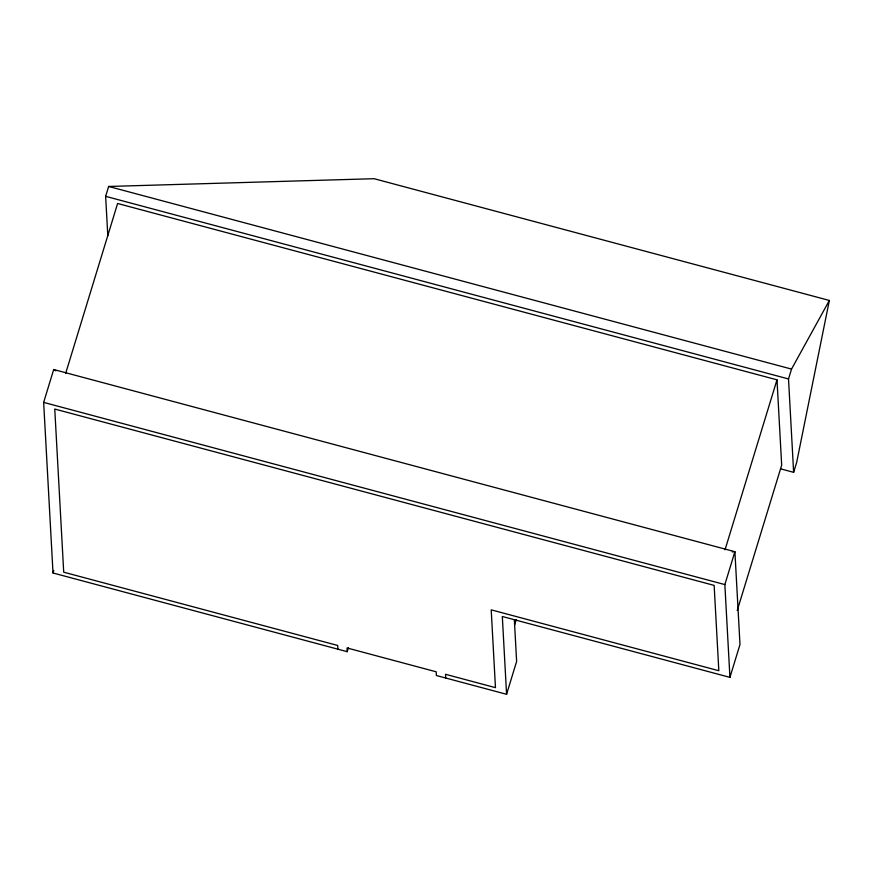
<?xml version="1.0" encoding="UTF-8"?>
<svg xmlns="http://www.w3.org/2000/svg" width="873" height="873" viewBox="0 0 873 873"><rect width="100%" height="100%" fill="white"/><g stroke="black" fill="none" stroke-linecap="round" stroke-linejoin="round"><path stroke-width="1.31" d="M107.805 235.732L105.644 196.338L108.656 186.462L374.102 178.703L829.35 300.454L796.656 462.45L793.633 472.326L780.484 468.812M43.65 402.398L53.7 369.519L734.902 551.703L739.988 644.492L729.937 677.372L502.313 616.491L506.58 694.297L436.402 675.527L436.194 671.806L347.018 647.952L347.225 651.684L53.013 572.994L43.65 402.398L724.852 584.583L729.937 677.372M65.628 373.502L117.604 203.485L776.992 379.831L781.673 465.167L737.227 610.533M53.013 572.994L53.777 570.462M347.225 651.684L348.403 647.81M514.666 624.861L516.259 619.666M506.58 694.297L516.63 661.428L514.35 619.841M725.016 549.848L776.992 379.831M724.852 584.583L734.902 551.703L732.229 551.889M793.633 472.326L788.515 378.958L791.538 369.083L829.35 300.454M108.656 186.462L791.538 369.083M105.644 196.338L788.515 378.958M53.7 369.519L55.927 370.839M445.721 678.026L445.514 674.294L495.471 687.651L491.204 609.845L718.828 670.726L714.147 585.39L54.759 409.044L63.707 572.186L337.698 645.463L337.906 649.185"/></g></svg>
